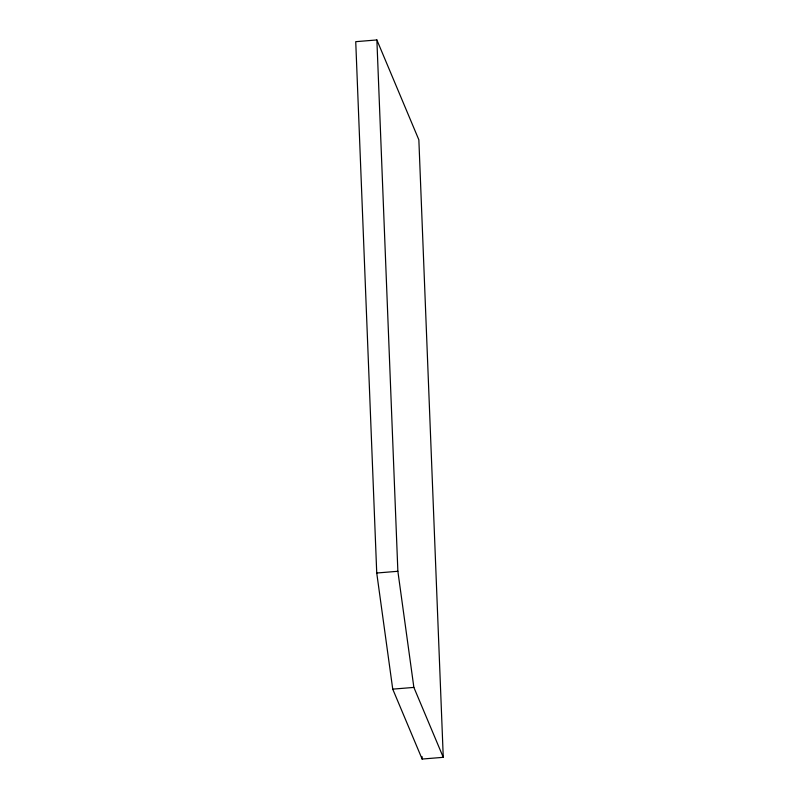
<?xml version="1.0" encoding="UTF-8"?>
<svg xmlns="http://www.w3.org/2000/svg" width="799" height="799" viewBox="0 0 799 799"><rect width="100%" height="100%" fill="white"/><g stroke="black" fill="none" stroke-linecap="round" stroke-linejoin="round"><path stroke-width="1.2" d="M376.878 39.95L355.735 41.678L376.738 573.013L392.738 689.138L422.122 759.05L443.265 757.322L418.856 139.825L376.878 39.95L397.872 571.285L413.872 687.41L443.265 757.322M376.738 573.013L397.872 571.285M392.738 689.138L413.872 687.41M422.032 756.563L422.122 759.05"/></g></svg>
